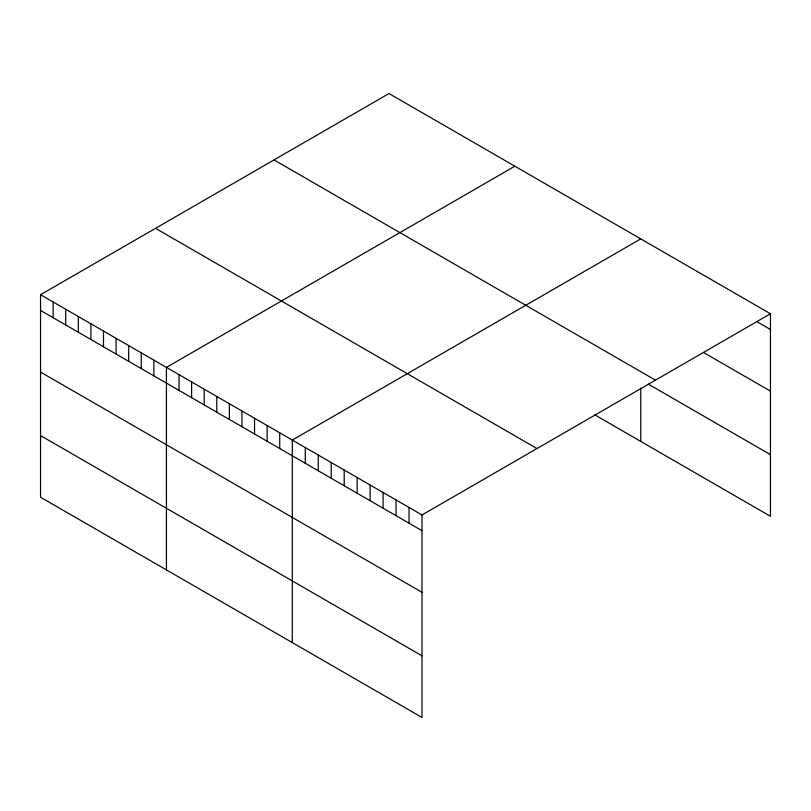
<?xml version="1.0" encoding="UTF-8"?>
<svg xmlns="http://www.w3.org/2000/svg" width="811" height="811" viewBox="0 0 811 811"><rect width="100%" height="100%" fill="white"/><g stroke="black" fill="none" stroke-linecap="round" stroke-linejoin="round"><path stroke-width="1.22" d="M40.55 294.717L422.004 514.944L422.004 717.461L40.55 497.234L40.55 294.717L388.996 93.539L770.45 313.766L770.45 516.283L594.605 414.756M514.873 166.214L166.427 367.393L166.427 569.91M640.761 238.89L292.305 440.069L292.305 642.586M422.004 514.944L770.45 313.766M757.484 322.008L770.45 329.489M703.441 352.45L770.45 391.135M274.006 159.929L655.46 380.156M648.324 384.13L770.45 454.647M155.54 228.327L536.994 448.554M40.55 310.441L422.004 530.668M40.55 372.077L422.004 592.304M40.55 435.588L422.004 655.815M640.761 388.063L640.761 441.407M409.028 507.453L409.028 523.176M396.062 499.971L396.062 515.695M383.096 492.48L383.096 508.203M370.12 484.988L370.12 500.711M357.154 477.507L357.154 493.23M344.188 470.015L344.188 485.738M331.212 462.534L331.212 478.257M318.247 455.042L318.247 470.765M305.281 447.55L305.281 463.274M279.724 432.8L279.724 448.524M267.133 425.532L267.133 441.255M254.542 418.263L254.542 433.986M241.952 410.995L241.952 426.718M229.371 403.726L229.371 419.449M216.78 396.457L216.78 412.181M204.19 389.189L204.19 404.912M191.609 381.93L191.609 397.643M179.018 374.662L179.018 390.385M153.837 360.125L153.837 375.848M141.256 352.856L141.256 368.579M128.665 345.587L128.665 361.311M116.074 338.319L116.074 354.042M103.494 331.05L103.494 346.773M90.903 323.782L90.903 339.505M78.312 316.513L78.312 332.236M65.721 309.255L65.721 324.978M53.141 301.986L53.141 317.709"/></g></svg>
